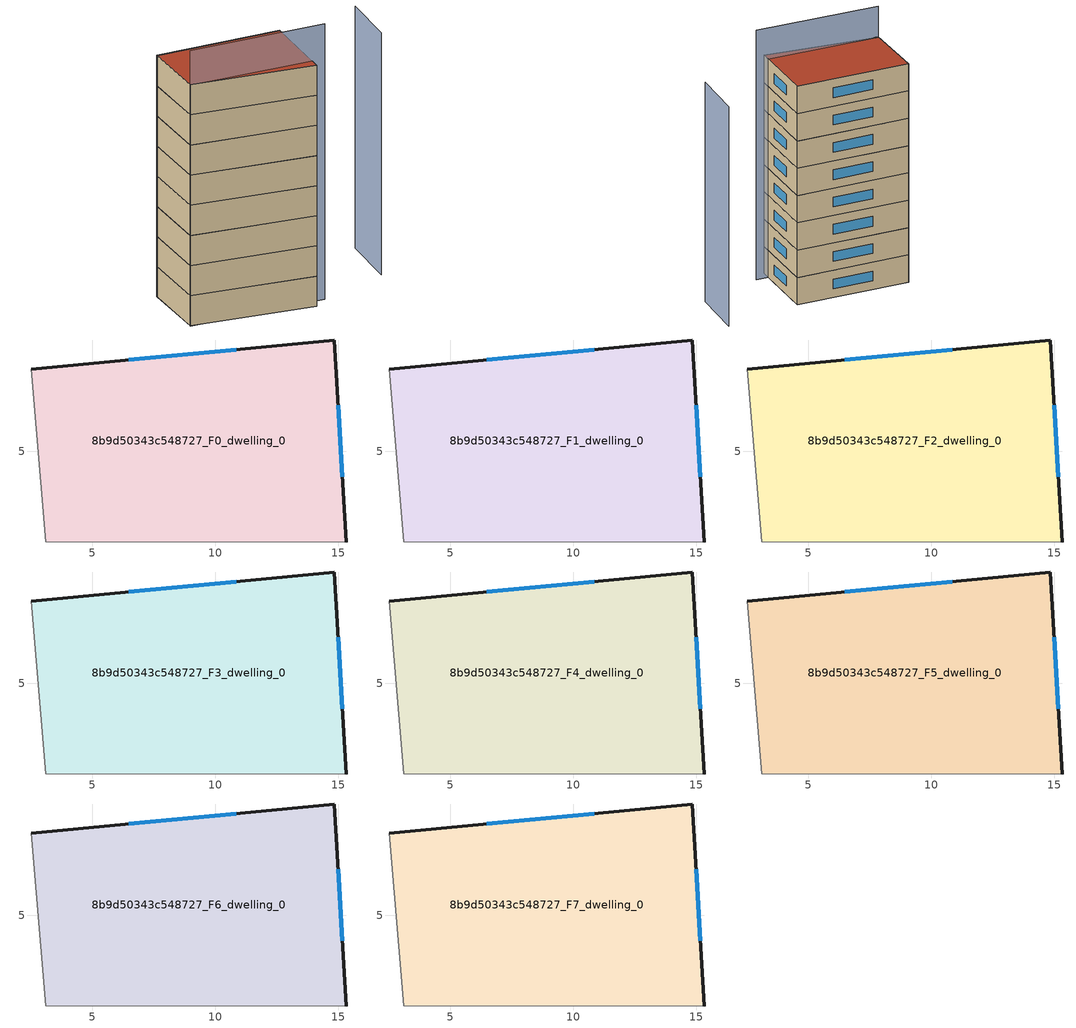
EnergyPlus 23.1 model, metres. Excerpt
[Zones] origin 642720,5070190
8b9d50343c548727_F0_dwelling_0
 floor ground (EU_floor_Construction): 15.33,1.31 14.83,9.52 2.52,8.32 3.12,1.31 z0
 wall outside (EU_wall_Construction): 2.52,8.32 14.83,9.52 15.33,1.31 z0:3
 wall adiabatic (EU_wall_Construction): 15.33,1.31 3.12,1.31 2.52,8.32 z0:3
 window (EU_Window_Construction): 6.49,8.71 10.86,9.13 / 14.99,6.87 15.17,3.96 z0.97:2.03
8b9d50343c548727_F1_dwelling_0
 floor to 8b9d50343c548727_F0_dwelling_0 (EU_floor_Construction): 15.33,1.31 14.83,9.52 2.52,8.32 3.12,1.31 z3
 wall outside (EU_wall_Construction): 2.52,8.32 14.83,9.52 15.33,1.31 z3:6
 wall adiabatic (EU_wall_Construction): 15.33,1.31 3.12,1.31 2.52,8.32 z3:6
 window (EU_Window_Construction): 6.49,8.71 10.86,9.13 / 14.99,6.87 15.17,3.96 z3.97:5.03
8b9d50343c548727_F2_dwelling_0
 floor to 8b9d50343c548727_F1_dwelling_0 (EU_floor_Construction): 15.33,1.31 14.83,9.52 2.52,8.32 3.12,1.31 z6
 wall outside (EU_wall_Construction): 2.52,8.32 14.83,9.52 15.33,1.31 z6:9
 wall adiabatic (EU_wall_Construction): 15.33,1.31 3.12,1.31 2.52,8.32 z6:9
 window (EU_Window_Construction): 6.49,8.71 10.86,9.13 / 14.99,6.87 15.17,3.96 z6.97:8.03
8b9d50343c548727_F3_dwelling_0
 floor to 8b9d50343c548727_F2_dwelling_0 (EU_floor_Construction): 15.33,1.31 14.83,9.52 2.52,8.32 3.12,1.31 z9
 wall outside (EU_wall_Construction): 2.52,8.32 14.83,9.52 15.33,1.31 z9:12
 wall adiabatic (EU_wall_Construction): 15.33,1.31 3.12,1.31 2.52,8.32 z9:12
 window (EU_Window_Construction): 6.49,8.71 10.86,9.13 / 14.99,6.87 15.17,3.96 z9.97:11.03
8b9d50343c548727_F4_dwelling_0
 floor to 8b9d50343c548727_F3_dwelling_0 (EU_floor_Construction): 15.33,1.31 14.83,9.52 2.52,8.32 3.12,1.31 z12
 wall outside (EU_wall_Construction): 2.52,8.32 14.83,9.52 15.33,1.31 z12:15
 wall adiabatic (EU_wall_Construction): 15.33,1.31 3.12,1.31 2.52,8.32 z12:15
 window (EU_Window_Construction): 6.49,8.71 10.86,9.13 / 14.99,6.87 15.17,3.96 z12.97:14.03
8b9d50343c548727_F5_dwelling_0
 floor to 8b9d50343c548727_F4_dwelling_0 (EU_floor_Construction): 15.33,1.31 14.83,9.52 2.52,8.32 3.12,1.31 z15
 wall outside (EU_wall_Construction): 2.52,8.32 14.83,9.52 15.33,1.31 z15:18
 wall adiabatic (EU_wall_Construction): 15.33,1.31 3.12,1.31 2.52,8.32 z15:18
 window (EU_Window_Construction): 6.49,8.71 10.86,9.13 / 14.99,6.87 15.17,3.96 z15.97:17.03
8b9d50343c548727_F6_dwelling_0
 floor to 8b9d50343c548727_F5_dwelling_0 (EU_floor_Construction): 15.33,1.31 14.83,9.52 2.52,8.32 3.12,1.31 z18
 wall outside (EU_wall_Construction): 2.52,8.32 14.83,9.52 15.33,1.31 z18:21
 wall adiabatic (EU_wall_Construction): 15.33,1.31 3.12,1.31 2.52,8.32 z18:21
 window (EU_Window_Construction): 6.49,8.71 10.86,9.13 / 14.99,6.87 15.17,3.96 z18.97:20.03
8b9d50343c548727_F7_dwelling_0
 floor to 8b9d50343c548727_F6_dwelling_0 (EU_floor_Construction): 15.33,1.31 14.83,9.52 2.52,8.32 3.12,1.31 z21
 wall outside (EU_wall_Construction): 2.52,8.32 14.83,9.52 15.33,1.31 z21:24
 wall adiabatic (EU_wall_Construction): 15.33,1.31 3.12,1.31 2.52,8.32 z21:24
 window (EU_Window_Construction): 6.49,8.71 10.86,9.13 / 14.99,6.87 15.17,3.96 z21.97:23.03
 roof outside (EU_roof_Construction): 14.83,9.52 15.33,1.31 3.12,1.31 2.52,8.32 z24
shading: 3.12,1.31 16.53,2.46 z0:27.4; 23.13,5.61 22.96,11.84 z0:24.1
[Building]
EU S2 Campaign: North Axis=0; Terrain=City; Solar Distribution=FullExterior
[Site:Location]
Lyon-Bron: Latitude=45.75; Longitude=5; Time Zone=1; Elevation=198
[SizingPeriod:WeatherFileDays]
AnnualSizingPeriod: Begin Month=1; Begin Day of Month=1; End Month=12; End Day of Month=31; Day of Week for Start Day=Monday; Use Weather File Daylight Saving Period=No; Use Weather File Rain and Snow Indicators=No
[MATERIAL]
EU_InternalMass_Material: Roughness=MediumRough; Thickness=0.1; Conductivity=1; Density=1800; Specific Heat=900; Thermal Absorptance=0.9; Solar Absorptance=0.7; Visible Absorptance=0.7
[MATERIAL:NOMASS] Roughness=MediumRough; Thermal Absorptance=0.9; Solar Absorptance=0.7; Visible Absorptance=0.7
Name | Thermal Resistance
EU_wall_NoMass | 2.20426
EU_roof_NoMass | 1.82421
EU_floor_NoMass | 2.14752
[WINDOWMATERIAL:SIMPLEGLAZINGSYSTEM]
EU_Window_SimpleGlazing: UFactor=2.59914; Solar Heat Gain Coefficient=0.76; Visible Transmittance=0.76
[CONSTRUCTION]
EU_wall_Construction: EU_wall_NoMass
EU_roof_Construction: EU_roof_NoMass
EU_floor_Construction: EU_floor_NoMass
EU_InternalMass_Construction: EU_InternalMass_Material
EU_Window_Construction: EU_Window_SimpleGlazing
[ZONE] Type=1; Multiplier=1; Ceiling Height=autocalculate; Floor Area=autocalculate; Part of Total Floor Area=Yes
Name | Volume
8b9d50343c548727_F0_dwelling_0; 8b9d50343c548727_F1_dwelling_0; 8b9d50343c548727_F2_dwelling_0; 8b9d50343c548727_F3_dwelling_0; 8b9d50343c548727_F4_dwelling_0; 8b9d50343c548727_F5_dwelling_0; 8b9d50343c548727_F6_dwelling_0 | 280.688
8b9d50343c548727_F7_dwelling_0 | 561.376
[INTERNALMASS] Construction=EU_InternalMass_Construction; Surface Area=93.5627
Name | Zone or ZoneList
8b9d50343c548727_F0_dwelling_0_EU_InternalMass | 8b9d50343c548727_F0_dwelling_0
8b9d50343c548727_F1_dwelling_0_EU_InternalMass | 8b9d50343c548727_F1_dwelling_0
8b9d50343c548727_F2_dwelling_0_EU_InternalMass | 8b9d50343c548727_F2_dwelling_0
8b9d50343c548727_F3_dwelling_0_EU_InternalMass | 8b9d50343c548727_F3_dwelling_0
8b9d50343c548727_F4_dwelling_0_EU_InternalMass | 8b9d50343c548727_F4_dwelling_0
8b9d50343c548727_F5_dwelling_0_EU_InternalMass | 8b9d50343c548727_F5_dwelling_0
8b9d50343c548727_F6_dwelling_0_EU_InternalMass | 8b9d50343c548727_F6_dwelling_0
8b9d50343c548727_F7_dwelling_0_EU_InternalMass | 8b9d50343c548727_F7_dwelling_0
[OTHEREQUIPMENT] Fuel Type=Electricity; Design Level Calculation Method=Watts/Area; Power per Zone Floor Area=1; Fraction Latent=0; Fraction Radiant=0; Fraction Lost=0; Carbon Dioxide Generation Rate=0; EndUse Subcategory=EU_Step8_InternalGains
Name | Zone or ZoneList or Space or SpaceList | Schedule
EU_Step8_InternalGain_8b9d50343c548727_F0_dwelling_0_f000 | 8b9d50343c548727_F0_dwelling_0 | EU_Step8_GainSchedule_8b9d50343c548727_F0_dwelling_0_f000
EU_Step8_InternalGain_8b9d50343c548727_F1_dwelling_0_f000 | 8b9d50343c548727_F1_dwelling_0 | EU_Step8_GainSchedule_8b9d50343c548727_F1_dwelling_0_f000
EU_Step8_InternalGain_8b9d50343c548727_F2_dwelling_0_f000 | 8b9d50343c548727_F2_dwelling_0 | EU_Step8_GainSchedule_8b9d50343c548727_F2_dwelling_0_f000
EU_Step8_InternalGain_8b9d50343c548727_F3_dwelling_0_f000 | 8b9d50343c548727_F3_dwelling_0 | EU_Step8_GainSchedule_8b9d50343c548727_F3_dwelling_0_f000
EU_Step8_InternalGain_8b9d50343c548727_F4_dwelling_0_f000 | 8b9d50343c548727_F4_dwelling_0 | EU_Step8_GainSchedule_8b9d50343c548727_F4_dwelling_0_f000
EU_Step8_InternalGain_8b9d50343c548727_F5_dwelling_0_f000 | 8b9d50343c548727_F5_dwelling_0 | EU_Step8_GainSchedule_8b9d50343c548727_F5_dwelling_0_f000
EU_Step8_InternalGain_8b9d50343c548727_F6_dwelling_0_f000 | 8b9d50343c548727_F6_dwelling_0 | EU_Step8_GainSchedule_8b9d50343c548727_F6_dwelling_0_f000
EU_Step8_InternalGain_8b9d50343c548727_F7_dwelling_0_f000 | 8b9d50343c548727_F7_dwelling_0 | EU_Step8_GainSchedule_8b9d50343c548727_F7_dwelling_0_f000
[ZONEVENTILATION:DESIGNFLOWRATE] Schedule=EU_AlwaysOn; Design Flow Rate Calculation Method=AirChanges/Hour; Air Changes per Hour=0.567084; Ventilation Type=Natural; Fan Pressure Rise=0; Fan Total Efficiency=1; Constant Term Coefficient=1; Temperature Term Coefficient=0; Velocity Term Coefficient=0; Velocity Squared Term Coefficient=0; Minimum Indoor Temperature=-100; Maximum Indoor Temperature=100; Delta Temperature=-100; Minimum Outdoor Temperature=-100; Maximum Outdoor Temperature=100; Maximum Wind Speed=40
Name | Zone or ZoneList or Space or SpaceList
EU_ConstantAir_8b9d50343c548727_F0_dwelling_0 | 8b9d50343c548727_F0_dwelling_0
EU_ConstantAir_8b9d50343c548727_F1_dwelling_0 | 8b9d50343c548727_F1_dwelling_0
EU_ConstantAir_8b9d50343c548727_F2_dwelling_0 | 8b9d50343c548727_F2_dwelling_0
EU_ConstantAir_8b9d50343c548727_F3_dwelling_0 | 8b9d50343c548727_F3_dwelling_0
EU_ConstantAir_8b9d50343c548727_F4_dwelling_0 | 8b9d50343c548727_F4_dwelling_0
EU_ConstantAir_8b9d50343c548727_F5_dwelling_0 | 8b9d50343c548727_F5_dwelling_0
EU_ConstantAir_8b9d50343c548727_F6_dwelling_0 | 8b9d50343c548727_F6_dwelling_0
EU_ConstantAir_8b9d50343c548727_F7_dwelling_0 | 8b9d50343c548727_F7_dwelling_0
[HVACTEMPLATE:THERMOSTAT] Constant Heating Setpoint=20; Constant Cooling Setpoint=50
EU_HeatOnly_8b9d50343c548727_F0_dwelling_0; EU_HeatOnly_8b9d50343c548727_F1_dwelling_0; EU_HeatOnly_8b9d50343c548727_F2_dwelling_0; EU_HeatOnly_8b9d50343c548727_F3_dwelling_0; EU_HeatOnly_8b9d50343c548727_F4_dwelling_0; EU_HeatOnly_8b9d50343c548727_F5_dwelling_0; EU_HeatOnly_8b9d50343c548727_F6_dwelling_0; EU_HeatOnly_8b9d50343c548727_F7_dwelling_0
[HVACTEMPLATE:ZONE:IDEALLOADSAIRSYSTEM] System Availability Schedule=EU_AlwaysOn; Maximum Heating Supply Air Temperature=50; Minimum Cooling Supply Air Temperature=13; Maximum Heating Supply Air Humidity Ratio=0.0156; Minimum Cooling Supply Air Humidity Ratio=0.0077; Heating Limit=NoLimit; Cooling Limit=NoLimit; Heating Availability Schedule=EU_AlwaysOn; Cooling Availability Schedule=EU_CoolingOff; Dehumidification Control Type=ConstantSensibleHeatRatio; Cooling Sensible Heat Ratio=0.7; Dehumidification Setpoint=60; Humidification Control Type=None; Humidification Setpoint=30; Outdoor Air Method=None; Outdoor Air Flow Rate per Person=0.00944; Outdoor Air Flow Rate per Zone Floor Area=0; Outdoor Air Flow Rate per Zone=0; Demand Controlled Ventilation Type=None; Outdoor Air Economizer Type=NoEconomizer; Heat Recovery Type=None; Sensible Heat Recovery Effectiveness=0.7; Latent Heat Recovery Effectiveness=0.65
Name | Template Thermostat
8b9d50343c548727_F0_dwelling_0 | EU_HeatOnly_8b9d50343c548727_F0_dwelling_0
8b9d50343c548727_F1_dwelling_0 | EU_HeatOnly_8b9d50343c548727_F1_dwelling_0
8b9d50343c548727_F2_dwelling_0 | EU_HeatOnly_8b9d50343c548727_F2_dwelling_0
8b9d50343c548727_F3_dwelling_0 | EU_HeatOnly_8b9d50343c548727_F3_dwelling_0
8b9d50343c548727_F4_dwelling_0 | EU_HeatOnly_8b9d50343c548727_F4_dwelling_0
8b9d50343c548727_F5_dwelling_0 | EU_HeatOnly_8b9d50343c548727_F5_dwelling_0
8b9d50343c548727_F6_dwelling_0 | EU_HeatOnly_8b9d50343c548727_F6_dwelling_0
8b9d50343c548727_F7_dwelling_0 | EU_HeatOnly_8b9d50343c548727_F7_dwelling_0
[SIZING:ZONE] Zone Cooling Design Supply Air Temperature Input Method=SupplyAirTemperature; Zone Cooling Design Supply Air Temperature=13; Zone Heating Design Supply Air Temperature Input Method=SupplyAirTemperature; Zone Heating Design Supply Air Temperature=50; Zone Cooling Design Supply Air Humidity Ratio=0.008; Zone Heating Design Supply Air Humidity Ratio=0.008; Cooling Design Air Flow Method=DesignDay; Cooling Design Air Flow Rate=0; Cooling Minimum Air Flow per Zone Floor Area=0.000762; Cooling Minimum Air Flow=0; Cooling Minimum Air Flow Fraction=0.2; Heating Design Air Flow Method=DesignDay; Heating Design Air Flow Rate=0; Heating Maximum Air Flow per Zone Floor Area=0.002032; Heating Maximum Air Flow=0.141576; Heating Maximum Air Flow Fraction=0.3; Account for Dedicated Outdoor Air System=No; Dedicated Outdoor Air System Control Strategy=NeutralSupplyAir; Dedicated Outdoor Air Low Setpoint Temperature for Design=autosize; Dedicated Outdoor Air High Setpoint Temperature for Design=autosize; Zone Load Sizing Method=Sensible Load Only No Latent Load; Zone Latent Cooling Design Supply Air Humidity Ratio Input Method=HumidityRatioDifference; Zone Cooling Design Supply Air Humidity Ratio Difference=0.005; Zone Latent Heating Design Supply Air Humidity Ratio Input Method=HumidityRatioDifference; Zone Humidification Design Supply Air Humidity Ratio Difference=0.005
8b9d50343c548727_F0_dwelling_0; 8b9d50343c548727_F1_dwelling_0; 8b9d50343c548727_F2_dwelling_0; 8b9d50343c548727_F3_dwelling_0; 8b9d50343c548727_F4_dwelling_0; 8b9d50343c548727_F5_dwelling_0; 8b9d50343c548727_F6_dwelling_0; 8b9d50343c548727_F7_dwelling_0
[SCHEDULE:CONSTANT]
Name | Hourly Value
EU_AlwaysOn | 1
EU_CoolingOff | 0
[SCHEDULE:FILE] Column Number=1; Rows to Skip at Top=0; Number of Hours of Data=8760; Column Separator=Comma; Interpolate to Timestep=No; Minutes per Item=60; Adjust Schedule for Daylight Savings=Yes
Name | File
EU_Step8_GainSchedule_8b9d50343c548727_F0_dwelling_0_f000 | ../../schedules/8b9d50343c548727/8b9d50343c548727_F0_dwelling_0_f000_gain.csv
EU_Step8_GainSchedule_8b9d50343c548727_F1_dwelling_0_f000 | ../../schedules/8b9d50343c548727/8b9d50343c548727_F1_dwelling_0_f000_gain.csv
EU_Step8_GainSchedule_8b9d50343c548727_F2_dwelling_0_f000 | ../../schedules/8b9d50343c548727/8b9d50343c548727_F2_dwelling_0_f000_gain.csv
EU_Step8_GainSchedule_8b9d50343c548727_F3_dwelling_0_f000 | ../../schedules/8b9d50343c548727/8b9d50343c548727_F3_dwelling_0_f000_gain.csv
EU_Step8_GainSchedule_8b9d50343c548727_F4_dwelling_0_f000 | ../../schedules/8b9d50343c548727/8b9d50343c548727_F4_dwelling_0_f000_gain.csv
EU_Step8_GainSchedule_8b9d50343c548727_F5_dwelling_0_f000 | ../../schedules/8b9d50343c548727/8b9d50343c548727_F5_dwelling_0_f000_gain.csv
EU_Step8_GainSchedule_8b9d50343c548727_F6_dwelling_0_f000 | ../../schedules/8b9d50343c548727/8b9d50343c548727_F6_dwelling_0_f000_gain.csv
EU_Step8_GainSchedule_8b9d50343c548727_F7_dwelling_0_f000 | ../../schedules/8b9d50343c548727/8b9d50343c548727_F7_dwelling_0_f000_gain.csv
